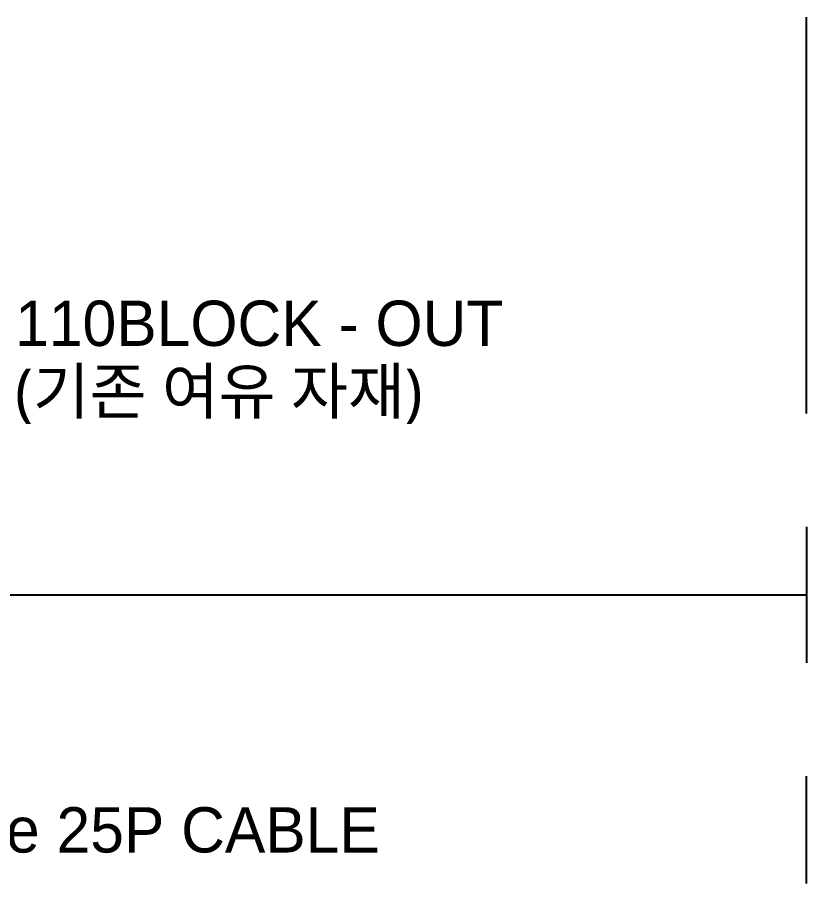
# Model space of a CAD drawing. Header units: millimetres. Extents: x 0 to 84100, y 0 to 29700.
# Drawn here: x 32732 to 34823, y 20579 to 22872 of the extents above; entities that cross this region are included whole.
import ezdxf
from ezdxf.enums import TextEntityAlignment as Align

# ---------------------------------------------------------------- set-up
doc = ezdxf.new("R2010")
doc.units = ezdxf.units.MM
doc.header["$LTSCALE"] = 1000
doc.layers.add('KEC-TEXT', color=6, linetype='Continuous')
doc.styles.add('GHS', font='malgun.ttf')
doc.styles.add('나눔고딕', font='')
doc.styles.get('나눔고딕').set_extended_font_data('나눔고딕')

msp = doc.modelspace()

# ---------------------------------------------------------------- linework, layer by layer
at = {"layer": 'KEC-TEXT', "color": 6}
for p, q in [((34822.9, 21823.5), (34822.9, 22872.3)), ((34822.9, 21523.5), (34822.9, 21163.5)), ((4639.2, 21343.2), (34822.9, 21343.5)), ((34822.9, 20578.7), (34822.9, 20863.5))]:
    msp.add_line(p, q, dxfattribs=at)

# ---------------------------------------------------------------- texts
for s, style, p in [('110BLOCK - OUT', '나눔고딕', (32726.6, 22062.3)), ('(기존 여유 자재)', 'GHS', (32726.6, 21882.3)), ('CAT.5e 25P CABLE', '나눔고딕', (32247.5, 20721.1))]:
    msp.add_text(s, height=120, dxfattribs=dict(at, style=style)).set_placement(p, align=Align.MIDDLE_LEFT)

doc.saveas('drawing.dxf')
